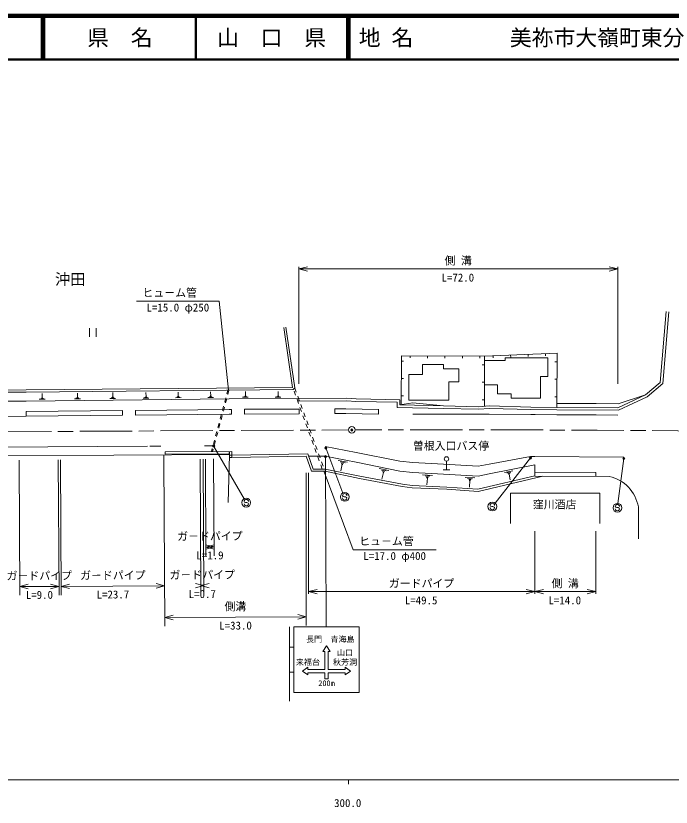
# Model space of a CAD drawing. Units: millimetres on the paper. Extents: x 40 to 680, y 20 to 380.
# Drawn here: x 291.8 to 442, y 198.7 to 380 of the extents above; entities that cross this region are included whole.
import ezdxf
from ezdxf.enums import TextEntityAlignment as Align

# ---------------------------------------------------------------- set-up
doc = ezdxf.new("R2010")
doc.units = ezdxf.units.MM
doc.header["$PDMODE"] = 32
doc.header["$PDSIZE"] = 0.5
doc.linetypes.add('CHAIN', pattern=[18.5, 12, -1.5, 3.5, -1.5])
for name, color, linetype, lineweight in [('M-BGD', 7, 'Continuous', 13), ('M-BMK', 2, 'CHAIN', 13), ('M-BMK-SRVR', 3, 'Continuous', 13), ('M-STR-HTXT', 7, 'Continuous', 13), ('M-STR-STRC', 7, 'Continuous', 13), ('M-TTL', 2, 'Continuous', 140), ('M-TTL-BAND', 7, 'Continuous', 13), ('M-TTL-LINE', 7, 'Continuous', 50)]:
    doc.layers.add(name, color=color, linetype=linetype, lineweight=lineweight)
doc.layers.add('M-TTL-TXT', color=7, linetype='Continuous')
doc.styles.add('@ＭＳ ゴシック', font='')
doc.styles.add('ＭＳ ゴシック', font='')
doc.styles.get('@ＭＳ ゴシック').set_extended_font_data('@MS Gothic')
doc.styles.get('ＭＳ ゴシック').set_extended_font_data('MS Gothic')

msp = doc.modelspace()

# ---------------------------------------------------------------- hatches: boundary and pattern name
at = {"layer": 'M-STR-STRC'}
msp.add_hatch(color=256, dxfattribs=at).paths.add_polyline_path([(363.358, 228.143), (363.358, 229.518), (367.233, 229.518), (367.233, 229.018), (368.483, 229.893), (367.233, 230.768), (367.233, 230.268), (363.358, 230.268), (363.358, 234.393), (363.858, 234.393), (362.983, 235.643), (362.108, 234.393), (362.608, 234.393), (362.608, 230.268), (358.733, 230.268), (358.733, 230.768), (357.483, 229.893), (358.733, 229.018), (358.733, 229.518), (362.608, 229.518), (362.608, 228.143)])

# ---------------------------------------------------------------- linework, layer by layer
at = {"layer": 'M-BGD'}
for p, q in [((439.477, 296.039), (440.851, 312.233)), ((440.054, 295.741), (441.449, 312.182)), ((308.692, 308.454), (308.692, 306.454)), ((310.192, 306.454), (310.192, 308.454)), ((355.215, 294.86), (353.199, 308.61)), ((355.736, 294.751), (353.694, 308.682)), ((399.19, 302.046), (415.841, 302.748)), ((415.841, 302.748), (415.817, 291.208)), ((380.13, 290.924), (380.139, 302.142)), ((380.139, 302.142), (399.19, 302.046)), ((382.139, 302.132), (382.136, 301.632)), ((386.139, 302.112), (386.136, 301.612)), ((390.139, 302.092), (390.136, 301.592)), ((394.139, 302.072), (394.136, 301.572)), ((398.139, 302.051), (398.136, 301.551)), ((399.19, 302.046), (399.165, 290.571)), ((403.919, 301.05), (399.188, 301.055)), ((401.189, 302.13), (401.21, 301.631)), ((403.919, 301.05), (403.92, 301.652)), ((403.92, 301.652), (413.742, 301.642)), ((405.185, 302.299), (405.206, 301.799)), ((409.182, 302.468), (409.203, 301.968)), ((413.178, 302.636), (413.199, 302.137)), ((413.738, 297.367), (413.742, 301.642)), ((380.138, 300.924), (380.638, 300.923)), ((384.954, 300.111), (389.783, 300.113)), ((384.954, 300.111), (384.955, 297.831)), ((389.783, 300.113), (389.783, 299.114)), ((399.186, 300.046), (398.686, 300.047)), ((415.837, 300.748), (415.337, 300.749)), ((381.832, 297.83), (384.955, 297.831)), ((381.832, 297.83), (381.835, 291.985)), ((389.783, 299.114), (393.353, 299.116)), ((393.353, 299.116), (393.354, 296.148)), ((412.061, 292.407), (412.066, 297.369)), ((412.066, 297.369), (413.738, 297.367)), ((380.135, 296.924), (380.635, 296.923)), ((393.354, 296.148), (391.057, 296.147)), ((391.058, 291.989), (391.057, 296.147)), ((399.177, 296.046), (398.677, 296.047)), ((415.829, 296.748), (415.329, 296.749)), ((436.141, 293.212), (439.477, 296.039)), ((436.468, 292.703), (440.054, 295.741)), ((262.679, 294.178), (294.121, 294.303)), ((262.736, 293.678), (294.124, 293.803)), ((294.121, 294.303), (355.215, 294.86)), ((294.124, 293.803), (355.377, 294.361)), ((321.617, 292.8), (321.607, 293.717)), ((329.007, 292.914), (328.998, 293.824)), ((336.435, 292.93), (336.426, 293.833)), ((340.164, 293.441), (340.374, 294.224)), ((340.634, 294.227), (340.375, 293.261)), ((344.392, 293.002), (344.387, 293.922)), ((351.886, 293.013), (351.881, 293.933)), ((355.377, 294.361), (355.736, 294.751)), ((355.882, 293.103), (355.541, 294.043)), ((355.718, 294.731), (356.058, 293.79)), ((402.147, 295.461), (399.176, 295.464)), ((402.145, 293.438), (402.147, 295.461)), ((294.144, 291.755), (340.642, 292.244)), ((298.497, 292.173), (297.156, 292.159)), ((298.16, 292.303), (297.49, 292.296)), ((297.991, 292.436), (297.656, 292.432)), ((297.906, 292.569), (297.738, 292.567)), ((297.822, 292.568), (297.812, 293.507)), ((306.559, 292.269), (305.228, 292.255)), ((306.225, 292.398), (305.56, 292.391)), ((306.057, 292.53), (305.724, 292.526)), ((305.973, 292.662), (305.806, 292.66)), ((305.889, 292.661), (305.88, 293.592)), ((314.645, 292.365), (313.325, 292.351)), ((314.314, 292.493), (313.654, 292.486)), ((314.148, 292.623), (313.817, 292.62)), ((314.064, 292.755), (313.899, 292.753)), ((313.981, 292.754), (313.971, 293.678)), ((322.276, 292.414), (320.966, 292.4)), ((321.947, 292.542), (321.292, 292.535)), ((321.782, 292.671), (321.454, 292.668)), ((321.699, 292.801), (321.535, 292.8)), ((329.661, 292.531), (328.361, 292.517)), ((329.335, 292.657), (328.685, 292.65)), ((329.171, 292.786), (328.846, 292.782)), ((329.088, 292.915), (328.926, 292.913)), ((337.084, 292.55), (335.795, 292.536)), ((336.76, 292.675), (336.116, 292.669)), ((336.598, 292.803), (336.275, 292.799)), ((336.516, 292.931), (336.355, 292.929)), ((339.647, 291.509), (339.906, 292.475)), ((340.117, 292.295), (339.858, 291.329)), ((340.642, 292.244), (367.642, 292.383)), ((345.051, 292.611), (343.737, 292.604)), ((344.722, 292.741), (344.065, 292.737)), ((344.557, 292.871), (344.229, 292.87)), ((344.474, 293.002), (344.31, 293.001)), ((352.545, 292.622), (351.23, 292.616)), ((352.216, 292.752), (351.558, 292.749)), ((352.051, 292.883), (351.722, 292.881)), ((351.968, 293.014), (351.803, 293.013)), ((356.563, 291.222), (356.222, 292.162)), ((356.399, 292.85), (356.739, 291.91)), ((356.645, 291.727), (356.642, 292.327)), ((367.642, 292.383), (369.767, 292.242)), ((369.767, 292.242), (379.779, 292.065)), ((379.779, 292.065), (379.781, 290.865)), ((380.132, 292.924), (380.632, 292.923)), ((381.835, 291.985), (391.058, 291.989)), ((399.168, 292.046), (398.668, 292.047)), ((405.307, 293.434), (402.145, 293.438)), ((405.307, 293.434), (405.306, 292.413)), ((405.306, 292.413), (412.061, 292.407)), ((415.821, 292.748), (415.321, 292.749)), ((429.8, 290.228), (436.141, 293.212)), ((429.806, 291.127), (436.141, 293.212)), ((429.932, 289.627), (436.468, 292.703)), ((264.035, 291.6), (294.144, 291.755)), ((339.13, 289.577), (339.389, 290.543)), ((339.599, 290.363), (339.341, 289.397)), ((356.645, 291.727), (367.624, 291.783)), ((357.244, 289.342), (356.903, 290.282)), ((357.08, 290.97), (357.42, 290.03)), ((367.624, 291.783), (369.742, 291.642)), ((369.742, 291.642), (379.18, 291.476)), ((379.18, 291.476), (379.182, 290.277)), ((379.182, 290.277), (389.777, 290.072)), ((379.781, 290.865), (382.783, 291.369)), ((379.781, 290.865), (389.791, 290.671)), ((382.783, 291.369), (389.791, 290.671)), ((389.777, 290.072), (397.813, 289.863)), ((389.791, 290.671), (397.798, 290.464)), ((397.798, 290.464), (400.3, 290.66)), ((397.813, 289.863), (400.315, 290.059)), ((400.3, 290.66), (409.808, 290.383)), ((400.315, 290.059), (409.796, 289.783)), ((409.808, 290.383), (415.813, 290.308)), ((415.813, 290.308), (429.8, 290.228)), ((424.827, 291.16), (429.806, 291.127)), ((264.053, 288.1), (294.162, 288.255)), ((294.151, 289.355), (316.21, 289.587)), ((294.156, 288.255), (294.151, 289.355)), ((294.162, 288.255), (316.216, 288.487)), ((316.216, 288.487), (316.21, 289.587)), ((319.21, 289.619), (340.652, 289.844)), ((319.216, 288.519), (319.21, 289.619)), ((319.216, 288.519), (340.66, 288.744)), ((338.613, 287.645), (338.872, 288.611)), ((339.082, 288.431), (338.824, 287.465)), ((340.652, 289.844), (341.209, 289.847)), ((340.66, 288.744), (341.215, 288.747)), ((341.215, 288.747), (341.209, 289.847)), ((344.209, 289.863), (356.709, 289.927)), ((344.209, 289.863), (344.215, 288.763)), ((344.215, 288.763), (356.715, 288.827)), ((356.709, 289.927), (356.715, 288.827)), ((357.925, 287.461), (357.585, 288.402)), ((357.761, 289.089), (358.101, 288.149)), ((364.909, 289.969), (367.443, 289.982)), ((364.915, 288.869), (364.909, 289.969)), ((364.915, 288.869), (367.436, 288.882)), ((367.436, 288.882), (374.915, 288.751)), ((367.443, 289.982), (374.91, 289.851)), ((374.915, 288.751), (374.91, 289.889)), ((382.786, 288.769), (389.79, 288.771)), ((389.79, 288.771), (397.795, 288.764)), ((397.795, 288.764), (400.297, 288.76)), ((400.297, 288.76), (409.802, 288.683)), ((409.796, 289.783), (415.806, 289.708)), ((409.802, 288.683), (410.803, 288.679)), ((410.803, 288.679), (415.805, 288.608)), ((415.805, 288.608), (424.811, 288.56)), ((415.806, 289.708), (429.932, 289.627)), ((424.811, 288.56), (429.79, 288.527)), ((338.096, 285.713), (338.355, 286.679)), ((338.565, 286.499), (338.307, 285.533)), ((358.606, 285.581), (358.266, 286.521)), ((358.442, 287.209), (358.782, 286.269)), ((337.579, 283.781), (337.837, 284.747)), ((359.287, 283.7), (358.947, 284.641)), ((359.123, 285.328), (359.464, 284.388)), ((337.062, 281.849), (337.32, 282.815)), ((338.048, 284.567), (337.789, 283.601)), ((359.804, 283.448), (360.145, 282.508)), ((321.919, 281.398), (283.198, 281.199)), ((325.019, 281.414), (322.519, 281.401)), ((336.968, 281.475), (335.018, 281.465)), ((337.531, 282.635), (337.272, 281.669)), ((359.968, 281.82), (359.628, 282.76)), ((360.485, 281.567), (360.826, 280.627)), ((362.699, 281.358), (369.806, 279.942)), ((340.758, 279.495), (283.209, 279.199)), ((325.708, 279.417), (325.714, 278.203)), ((341.254, 280.217), (326.004, 280.139)), ((326.007, 279.619), (326.004, 280.139)), ((340.757, 279.695), (326.007, 279.619)), ((336.619, 280.193), (336.803, 280.883)), ((337.014, 280.703), (336.878, 280.195)), ((340.454, 268.509), (340.751, 279.351)), ((340.705, 279.995), (340.708, 279.494)), ((340.761, 278.815), (340.754, 280.215)), ((341.259, 279.367), (340.759, 279.365)), ((341.261, 278.817), (341.254, 280.217)), ((358.703, 279.651), (341.259, 279.317)), ((358.703, 279.651), (359.898, 276.162)), ((360.649, 279.939), (360.309, 280.88)), ((361.166, 279.687), (361.507, 278.747)), ((369.806, 279.942), (379.8, 278.015)), ((341.261, 278.817), (340.761, 278.815)), ((358.348, 279.144), (341.261, 278.817)), ((358.348, 279.144), (359.542, 275.659)), ((358.879, 279.138), (362.71, 279.158)), ((361.33, 278.059), (360.99, 278.999)), ((361.847, 277.807), (362.188, 276.866)), ((362.71, 279.158), (369.813, 277.742)), ((365.622, 278.154), (367.823, 277.716)), ((366.129, 277.825), (367.229, 277.605)), ((366.36, 277.55), (366.91, 277.44)), ((369.813, 277.742), (379.803, 275.715)), ((379.8, 278.015), (382.796, 277.669)), ((382.796, 277.669), (389.787, 277.271)), ((390.493, 277.991), (390.493, 275.991)), ((400.274, 277.31), (409.767, 279.033)), ((409.767, 279.033), (410.766, 279.029)), ((410.766, 279.029), (431.174, 278.921)), ((359.542, 275.659), (362.656, 275.684)), ((359.898, 276.162), (362.705, 276.184)), ((362.011, 276.179), (361.671, 277.119)), ((362.656, 275.684), (370.522, 274.045)), ((362.705, 276.184), (370.619, 274.536)), ((366.591, 277.275), (366.284, 275.735)), ((366.453, 277.302), (366.728, 277.248)), ((375.055, 276.278), (377.241, 275.834)), ((375.557, 275.948), (376.65, 275.727)), ((375.786, 275.674), (376.332, 275.564)), ((379.803, 275.715), (382.799, 275.369)), ((389.743, 275.991), (391.243, 275.991)), ((389.787, 277.271), (397.776, 276.814)), ((397.776, 276.814), (400.274, 277.31)), ((400.269, 275.06), (410.759, 277.13)), ((403.803, 275.376), (405.675, 275.745)), ((410.759, 277.13), (410.749, 274.579)), ((370.522, 274.045), (380.31, 272.203)), ((370.619, 274.536), (380.39, 272.696)), ((376.015, 275.4), (375.704, 273.87)), ((375.878, 275.428), (376.151, 275.373)), ((382.799, 275.369), (389.787, 274.971)), ((385.024, 274.842), (387.259, 274.715)), ((385.57, 274.587), (386.687, 274.523)), ((385.837, 274.347), (386.395, 274.316)), ((385.963, 274.116), (386.243, 274.1)), ((386.103, 274.108), (386.014, 272.544)), ((389.787, 274.971), (397.772, 274.514)), ((394.79, 274.27), (396.989, 274.144)), ((395.327, 274.018), (396.426, 273.956)), ((395.589, 273.783), (396.139, 273.751)), ((397.7, 271.569), (410.75, 274.656)), ((397.742, 271.065), (412.558, 274.57)), ((397.772, 274.514), (400.269, 275.06)), ((404.308, 275.281), (405.244, 275.466)), ((404.579, 275.14), (405.047, 275.233)), ((404.733, 274.976), (404.967, 275.022)), ((404.85, 274.999), (405.108, 273.689)), ((410.749, 274.579), (427.802, 274.489)), ((410.753, 275.479), (424.73, 275.405)), ((424.73, 275.405), (424.724, 274.505)), ((380.31, 272.203), (382.609, 271.889)), ((380.39, 272.696), (382.654, 272.387)), ((382.654, 272.387), (390.601, 272.042)), ((390.601, 272.042), (397.7, 271.569)), ((395.714, 273.555), (395.989, 273.539)), ((395.851, 273.547), (395.763, 272.008)), ((382.609, 271.889), (390.574, 271.543)), ((390.574, 271.543), (397.742, 271.065)), ((405.179, 263.722), (405.196, 270.666)), ((405.196, 270.666), (425.657, 270.616)), ((425.657, 270.616), (425.64, 263.671)), ((434.467, 267.51), (434.486, 260.164))]:
    msp.add_line(p, q, dxfattribs=at)
msp.add_lwpolyline([(415.813, 290.308), (415.817, 291.208), (424.827, 291.16)], dxfattribs=at)
msp.add_circle((390.493, 278.491), 0.5, dxfattribs=at)
msp.add_arc((425.904, 266.004), 8.695, 9.97264, 77.39359, dxfattribs=at)
at = {"layer": 'M-BMK'}
msp.add_line((269.431, 284.628), (368.039, 285.135), dxfattribs=at)
msp.add_arc((388.428, -5629.828), 5915, 89.22777, 90.18297, dxfattribs=at)
at = {"layer": 'M-BMK-SRVR'}
msp.add_circle((368.789, 285.139), 0.75, dxfattribs=at)
msp.add_point((368.789, 285.139), dxfattribs=at)
at = {"layer": 'M-STR-HTXT'}
for p, q in [((356.643, 322.029), (358.643, 322.529)), ((356.643, 322.529), (356.643, 295.733)), ((356.643, 322.029), (429.8, 322.029)), ((356.643, 322.029), (358.643, 321.529)), ((429.8, 322.029), (427.8, 322.529)), ((429.8, 322.029), (427.8, 321.529)), ((429.8, 322.529), (429.8, 295.733)), ((338.412, 314.595), (319.412, 314.595)), ((338.412, 314.595), (340.503, 294.226)), ((358.348, 275.313), (358.348, 240.321)), ((362.468, 275.498), (369.102, 257.676)), ((424.724, 261.945), (424.724, 247.59)), ((388.102, 257.676), (369.102, 257.676)), ((410.75, 248.09), (412.75, 248.59)), ((424.724, 248.09), (422.724, 248.59)), ((410.75, 248.09), (424.724, 248.09)), ((410.75, 248.09), (412.75, 247.59)), ((424.724, 248.09), (422.724, 247.59)), ((327.829, 242.681), (325.9, 242.154)), ((325.9, 242.154), (358.348, 242.321)), ((325.9, 242.154), (327.834, 241.646)), ((358.348, 242.321), (356.413, 242.828)), ((356.419, 241.793), (358.348, 242.321))]:
    msp.add_line(p, q, dxfattribs=at)
at = {"layer": 'M-STR-STRC'}
for p, q in [((337.193, 281.346), (344.102, 269.342)), ((362.827, 281.01), (366.712, 270.679)), ((292.514, 278.246), (292.673, 247.247)), ((301.514, 278.293), (301.673, 247.293)), ((302.014, 278.295), (302.173, 247.296)), ((325.713, 278.417), (325.91, 240.154)), ((334.013, 278.46), (334.173, 247.46)), ((334.713, 278.464), (334.873, 247.464)), ((335.213, 278.466), (335.327, 256.316)), ((337.113, 278.476), (337.227, 256.326)), ((362.755, 278.994), (362.911, 240.16)), ((409.744, 278.715), (401.618, 268.347)), ((431.144, 278.6), (429.744, 268.307)), ((358.879, 275.313), (358.879, 247.59)), ((344.206, 268.616), (344.106, 268.734)), ((344.451, 268.477), (344.206, 268.616)), ((344.751, 268.474), (344.451, 268.477)), ((344.996, 268.362), (344.751, 268.474)), ((345.102, 268.226), (344.996, 268.362)), ((366.668, 270.059), (366.773, 269.922)), ((366.773, 269.922), (367.019, 269.811)), ((367.019, 269.811), (367.319, 269.808)), ((367.319, 269.808), (367.564, 269.669)), ((367.564, 269.669), (367.664, 269.551)), ((400.495, 267.838), (400.601, 267.702)), ((400.601, 267.702), (400.846, 267.59)), ((400.846, 267.59), (401.147, 267.588)), ((401.147, 267.588), (401.392, 267.448)), ((401.392, 267.448), (401.491, 267.33)), ((429.165, 267.581), (429.271, 267.445)), ((429.271, 267.445), (429.516, 267.333)), ((429.516, 267.333), (429.817, 267.331)), ((429.817, 267.331), (430.062, 267.192)), ((430.062, 267.192), (430.161, 267.074)), ((410.75, 261.945), (410.75, 247.59)), ((337.217, 258.326), (335.282, 258.833)), ((335.288, 257.798), (337.217, 258.326)), ((337.246, 258.844), (335.317, 258.316)), ((335.317, 258.316), (337.217, 258.326)), ((335.317, 258.316), (337.251, 257.808)), ((294.592, 249.774), (292.663, 249.247)), ((292.663, 249.247), (301.663, 249.293)), ((292.663, 249.247), (294.597, 248.739)), ((301.663, 249.293), (299.728, 249.801)), ((299.734, 248.766), (301.663, 249.293)), ((304.092, 249.823), (302.163, 249.296)), ((325.862, 249.418), (302.163, 249.296)), ((302.163, 249.296), (304.097, 248.788)), ((325.862, 249.418), (323.928, 249.925)), ((323.933, 248.89), (325.862, 249.418)), ((334.862, 249.464), (332.928, 249.972)), ((332.933, 248.936), (334.862, 249.464)), ((336.092, 249.988), (334.162, 249.46)), ((334.162, 249.46), (334.862, 249.464)), ((334.162, 249.46), (336.097, 248.953)), ((358.879, 248.09), (360.879, 248.59)), ((410.75, 248.09), (408.75, 248.59)), ((358.879, 248.09), (360.879, 247.59)), ((358.879, 248.09), (410.75, 248.09)), ((410.75, 248.09), (408.75, 247.59)), ((354.483, 240.008), (354.483, 223.008)), ((355.483, 240.008), (355.483, 225.008)), ((355.483, 240.008), (370.483, 240.008)), ((370.483, 240.008), (370.483, 225.008)), ((354.483, 235.383), (355.483, 235.383)), ((354.483, 229.633), (355.483, 229.633)), ((355.483, 225.008), (370.483, 225.008))]:
    msp.add_line(p, q, dxfattribs=at)
for centre, radius in [((337.118, 281.476), 0.15), ((337.118, 281.476), 0.12), ((337.118, 281.476), 0.09), ((337.118, 281.476), 0.06), ((337.118, 281.476), 0.03), ((362.827, 281.01), 0.25), ((362.827, 281.01), 0.2), ((362.827, 281.01), 0.15), ((362.827, 281.01), 0.1), ((362.827, 281.01), 0.05), ((362.827, 281.01), 0.02), ((362.755, 278.994), 0.25), ((362.755, 278.994), 0.2), ((362.755, 278.994), 0.15), ((362.755, 278.994), 0.1), ((362.755, 278.994), 0.05), ((362.755, 278.994), 0.02), ((409.744, 278.715), 0.25), ((409.744, 278.715), 0.2), ((409.744, 278.715), 0.15), ((409.744, 278.715), 0.1), ((409.744, 278.715), 0.05), ((409.744, 278.715), 0.02), ((431.144, 278.6), 0.25), ((431.144, 278.6), 0.2), ((431.144, 278.6), 0.15), ((431.144, 278.6), 0.1), ((431.144, 278.6), 0.05), ((431.144, 278.6), 0.02), ((367.165, 269.787), 1), ((344.601, 268.476), 1), ((400.992, 267.567), 1), ((429.662, 267.31), 1)]:
    msp.add_circle(centre, radius, dxfattribs=at)
for centre, start, end in [((367.168, 270.055), 359.55488, 179.55488), ((344.606, 268.73), 359.55488, 179.55488), ((367.164, 269.555), 179.55488, 359.55488), ((400.995, 267.834), 359.55488, 179.55488), ((344.602, 268.23), 179.55488, 359.55488), ((400.991, 267.334), 179.55488, 359.55488), ((429.661, 267.078), 179.55488, 359.55488), ((429.665, 267.578), 359.55488, 179.55488)]:
    msp.add_arc(centre, 0.5, start, end, dxfattribs=at)
for p in [(337.118, 281.476), (362.827, 281.01), (362.755, 278.994), (409.744, 278.715), (431.144, 278.6)]:
    msp.add_point(p, dxfattribs=at)
at = {"layer": 'M-TTL'}
msp.add_line((680, 380), (40, 380), dxfattribs=at)
at = {"layer": 'M-TTL-BAND'}
for p, q in [((40, 205), (579, 205)), ((368, 205), (368, 204))]:
    msp.add_line(p, q, dxfattribs=at)
at = {"layer": 'M-TTL-LINE'}
for p, q in [((297.75, 380), (297.75, 370)), ((298.25, 380), (298.25, 370)), ((333, 380), (333, 370)), ((367.75, 380), (367.75, 370)), ((368.25, 380), (368.25, 370)), ((40, 370), (680, 370))]:
    msp.add_line(p, q, dxfattribs=at)

# ---------------------------------------------------------------- texts
at = {"layer": 'M-BGD', "style": 'ＭＳ ゴシック'}
msp.add_text('沖田', height=2.566, dxfattribs=at).set_placement((304.239, 319.653), align=Align.MIDDLE_CENTER)
for s, p in [('曽根入口バス停', (391.521, 280.012)), ('窪川酒店', (415.277, 266.584))]:
    msp.add_text(s, height=1.833, dxfattribs=at).set_placement(p, align=Align.BOTTOM_CENTER)
at = {"layer": 'M-STR-HTXT', "style": 'ＭＳ ゴシック'}
for p in [(393.174, 322.458), (417.69, 248.52)]:
    msp.add_text('側 溝', height=1.833, dxfattribs=at).set_placement(p, align=Align.BOTTOM_CENTER)
for s, p in [('L=72.0', (393.081, 320.037)), ('L=14.0', (417.597, 246.099))]:
    msp.add_text(s, height=1.833, dxfattribs=at).set_placement(p, align=Align.MIDDLE_CENTER)
for p in [(320.787, 315.095), (370.477, 258.176)]:
    msp.add_text('ヒュ－ム管', height=1.833, dxfattribs=at).set_placement(p, align=Align.BOTTOM_LEFT)
for s, p in [('L=15.0 φ250', (328.912, 314.095)), ('L=17.0 φ400', (378.602, 257.176))]:
    msp.add_text(s, height=1.833, dxfattribs=at).set_placement(p, align=Align.TOP_CENTER)
msp.add_text('側溝', height=1.833, rotation=0.295, dxfattribs=at).set_placement((342.119, 243.237), align=Align.BOTTOM_CENTER)
at = {"layer": 'M-STR-HTXT', "style": '@ＭＳ ゴシック'}
msp.add_text('L=33.0', height=1.833, rotation=0.295, dxfattribs=at).set_placement((342.129, 241.237), align=Align.TOP_CENTER)
at = {"layer": 'M-STR-STRC', "style": 'ＭＳ ゴシック'}
for p in [(336.262, 259.321), (297.158, 250.27), (314.008, 250.357), (334.507, 250.462)]:
    msp.add_text('ガ－ドパイプ', height=1.833, rotation=0.295, dxfattribs=at).set_placement(p, align=Align.BOTTOM_CENTER)
at = {"layer": 'M-STR-STRC', "style": '@ＭＳ ゴシック'}
for s, p in [('L=1.9', (336.272, 257.321)), ('L=0.7', (334.518, 248.462)), ('L=9.0', (297.168, 248.27)), ('L=23.7', (314.018, 248.357))]:
    msp.add_text(s, height=1.833, rotation=0.295, dxfattribs=at).set_placement(p, align=Align.TOP_CENTER)
at = {"layer": 'M-STR-STRC', "style": 'ＭＳ ゴシック'}
msp.add_text('ガードパイプ', height=1.833, dxfattribs=at).set_placement((384.767, 248.52), align=Align.BOTTOM_CENTER)
msp.add_text('L=49.5', height=1.833, dxfattribs=at).set_placement((384.674, 246.099), align=Align.MIDDLE_CENTER)
at = {"layer": 'M-TTL-BAND', "style": 'ＭＳ ゴシック'}
msp.add_text('300.0', height=1.833, dxfattribs=at).set_placement((367.844, 198.195), align=Align.BOTTOM_CENTER)
at = {"layer": 'M-TTL-TXT', "style": 'ＭＳ ゴシック'}
for s, p in [('県\u3000名', (315.625, 375)), ('山\u3000口\u3000県', (350.375, 375))]:
    msp.add_text(s, height=3.666, dxfattribs=at).set_placement(p, align=Align.MIDDLE_CENTER)
for s, p in [('地 名', (370.38, 375)), ('美祢市大嶺町東分', (405.024, 375))]:
    msp.add_text(s, height=3.666, dxfattribs=at).set_placement(p, align=Align.MIDDLE_LEFT)

# ---------------------------------------------------------------- next in the draw order: wipeouts: each hides what was drawn before it
msp.add_wipeout([(357.483, 229.893), (358.733, 230.768), (358.733, 230.268), (362.608, 230.268), (362.608, 234.393), (362.108, 234.393), (362.983, 235.643), (363.858, 234.393), (363.358, 234.393), (363.358, 230.268), (367.233, 230.268), (367.233, 230.768), (368.483, 229.893), (367.233, 229.018), (367.233, 229.518), (363.358, 229.518), (363.358, 228.143), (362.608, 228.143), (362.608, 229.518), (358.733, 229.518), (358.733, 229.018)])

# ---------------------------------------------------------------- next in the draw order: linework, layer by layer
at = {"layer": 'M-STR-STRC'}
for p, q in [((362.108, 234.393), (362.983, 235.643)), ((362.608, 234.393), (362.108, 234.393)), ((362.608, 234.393), (362.608, 230.268)), ((362.983, 235.643), (363.858, 234.393)), ((363.858, 234.393), (363.358, 234.393)), ((363.358, 234.393), (363.358, 230.268)), ((357.483, 229.893), (358.733, 230.768)), ((358.733, 230.768), (358.733, 230.268)), ((358.733, 230.268), (362.608, 230.268)), ((363.358, 230.268), (367.233, 230.268)), ((367.233, 230.768), (368.483, 229.893)), ((367.233, 230.268), (367.233, 230.768)), ((358.733, 229.018), (357.483, 229.893)), ((358.733, 229.518), (358.733, 229.018)), ((358.733, 229.518), (362.608, 229.518)), ((362.608, 229.518), (362.608, 228.143)), ((363.358, 229.518), (363.358, 228.143)), ((363.358, 229.518), (367.233, 229.518)), ((368.483, 229.893), (367.233, 229.018)), ((367.233, 229.018), (367.233, 229.518)), ((362.608, 228.143), (363.358, 228.143))]:
    msp.add_line(p, q, dxfattribs=at)

# ---------------------------------------------------------------- next in the draw order: texts
at = {"layer": 'M-STR-STRC', "style": 'ＭＳ ゴシック'}
for s, p in [('長門', (360.138, 236.121)), ('青海島', (366.65, 236.121)), ('山口', (367.233, 233.054)), ('来福台', (358.733, 230.868)), ('秋芳洞', (367.233, 230.868))]:
    msp.add_text(s, height=1.32, dxfattribs=at).set_placement(p, align=Align.BOTTOM_CENTER)
msp.add_text('200m', height=1.32, dxfattribs=at).set_placement((362.983, 227.774), align=Align.TOP_CENTER)

doc.saveas('drawing.dxf')
